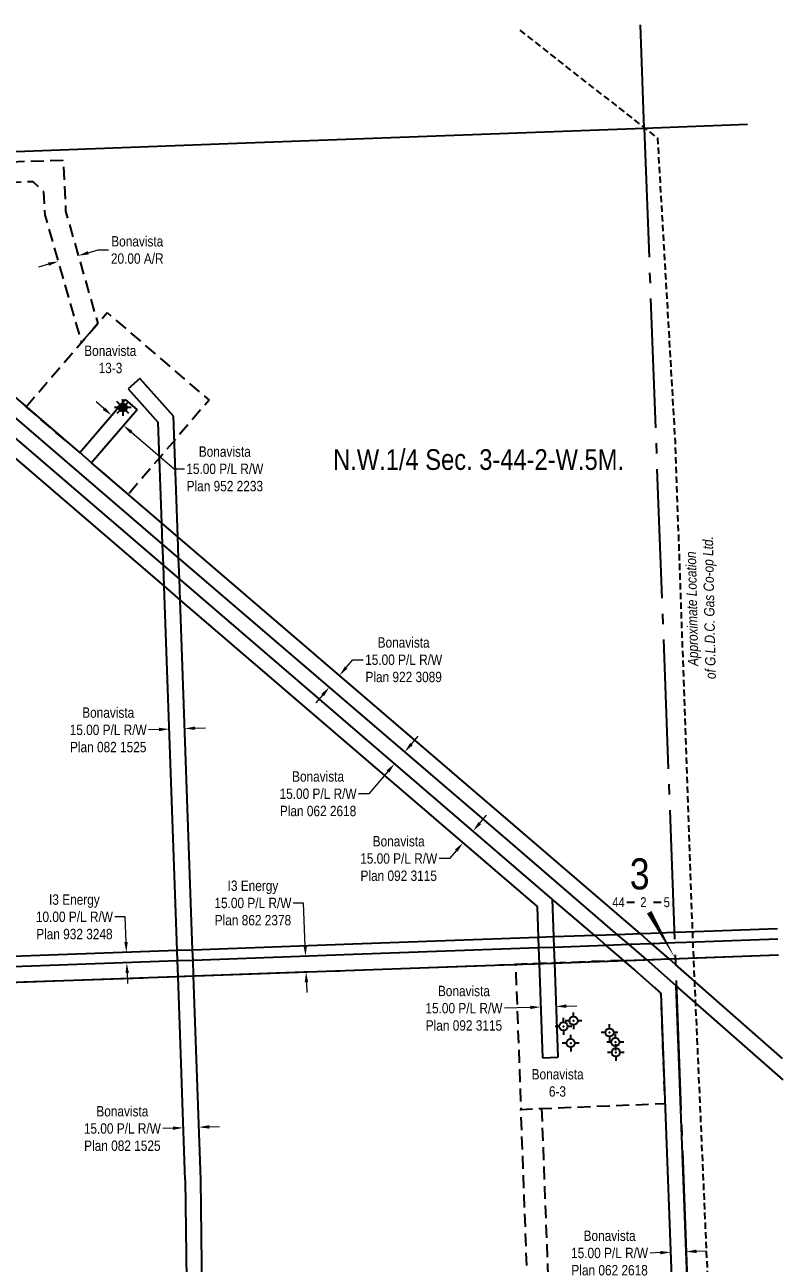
# Model space of a CAD drawing. Extents: x 683901 to 697439, y 5834844 to 5859401.
# Drawn here: x 687798 to 688532, y 5849328 to 5850526 of the extents above; entities that cross this region are included whole.
import ezdxf
from ezdxf.enums import TextEntityAlignment as Align

# ---------------------------------------------------------------- set-up
doc = ezdxf.new("R2010")
doc.units = 0
doc.header["$LTSCALE"] = 5
doc.header["$PDSIZE"] = 0.5
for name, pattern in [('foc-ACCESSROAD', [3.75, 2.5, -1.25]), ('foc-QUARTERLINE', [33, 25, -3, 2, -3]), ('UG_PIPE', [1.875, 1.25, -0.625])]:
    doc.linetypes.add(name, pattern=pattern)
doc.layers.get('Defpoints').update_dxf_attribs({"color": 9})
for name, color, linetype in [('10', 1, 'Continuous'), ('9', 3, 'Continuous'), ('AS-PIPE-UG', 44, 'UG_PIPE'), ('AS-PIPE-UG-T', 44, 'Continuous'), ('C-SYMBOL', 7, 'Continuous'), ('F-AR', 190, 'foc-ACCESSROAD'), ('F-RW', 190, 'Continuous'), ('F-WS', 190, 'foc-ACCESSROAD'), ('F-WS-S', 190, 'Continuous'), ('L-QSEC', 8, 'foc-QUARTERLINE'), ('L-SEC', 7, 'Continuous'), ('L-SECLBL', 7, 'Continuous')]:
    doc.layers.add(name, color=color, linetype=linetype)
doc.layers.add('F-RW-T', color=190, linetype='Continuous', lineweight=9)
doc.layers.add('F-WS-T', color=190, linetype='Continuous', lineweight=9)
doc.layers.add('oil_and_gas_wells_pt', color=7, linetype='Continuous', true_color=0xfc3d16)
doc.styles.add('175L', font='ARIALN.TTF', dxfattribs={"height": 20})
doc.styles.add('80CG', font='ARIALN.TTF', dxfattribs={"height": 10})
doc.styles.add('80L', font='ARIALN.TTF', dxfattribs={"height": 10})
doc.styles.add('SIMPLEX', font='ARIALN.TTF')
doc.dimstyles.new('Compass 5 000', dxfattribs={"dimscale": 5, "dimtxt": 9, "dimasz": 2, "dimexe": 0.2, "dimexo": 0.0625, "dimgap": 0.5, "dimtad": 0, "dimtih": 1, "dimtoh": 1, "dimzin": 0, "dimdsep": 46, "dimtxsty": '80CG', "dimcen": 0.1, "dimse1": 1, "dimse2": 1, "dimclrd": 256, "dimclrt": 256, "dimaunit": 1, "dimadec": 4, "dimazin": 0, "dimtfac": 0.06, "dimtofl": 0, "dimtmove": 0, "dimatfit": 1, "dimfxl": 0.2, "dimtolj": 1, "dimtzin": 0, "dimlwd": -1, "dimarcsym": 0})

# ---------------------------------------------------------------- blocks, each defined once
blk = doc.blocks.new('L-SECLBL')
at = {"layer": '9', "color": 7}
for p, q in [((-5.1, -27.8), (-12.3, -27.8)), ((20.7, -27.8), (13.5, -27.8))]:
    blk.add_line(p, q, dxfattribs=at)
at = {"layer": '10', "color": 2, "style": 'SIMPLEX'}
blk.add_attdef('SEC', text='', height=30, dxfattribs=at).set_placement((0, 0), align=Align.MIDDLE)
at = {"layer": '10', "color": 5, "style": '80L'}
blk.add_attdef('TWP', text='', height=9.5, dxfattribs=at).set_placement((-14.4, -27.4), align=Align.MIDDLE_RIGHT)
blk.add_attdef('RGE', text='', height=9.5, dxfattribs=at).set_placement((3.6, -27.4), align=Align.MIDDLE_CENTER)
blk.add_attdef('MER', text='', height=9.5, dxfattribs=at).set_placement((23.2, -27.4), align=Align.MIDDLE_LEFT)
blk = doc.blocks.new('*D1202')
at = {"layer": 'Defpoints', "color": 0, "transparency": 16777216}
for p in [(688230.3, 5849747.3), (688220.5, 5849735.9), (688221.9, 5849734.7)]:
    blk.add_point(p, dxfattribs=at)
at = {"layer": 'F-RW-T', "transparency": 16777216}
for p, q in [((688238.2, 5849753.7), (688244.7, 5849761.3)), ((688215.4, 5849727.1), (688208.9, 5849719.5)), ((688208.9, 5849719.5), (688198.9, 5849719.5))]:
    blk.add_line(p, q, dxfattribs=at)
for points in [[(688237, 5849754.8), (688239.5, 5849752.6), (688231.7, 5849746.1)], [(688214.1, 5849728.2), (688216.7, 5849726), (688221.9, 5849734.7)]]:
    blk.add_solid(points, dxfattribs=at)
at = {"layer": 'F-RW-T', "transparency": 16777216, "insert": (688159.8, 5849719.5), "char_height": 10, "attachment_point": 5, "style": '80CG'}
blk.add_mtext('\\A1;Bonavista\\P15.00 P/L R/W\\PPlan 092 3115', dxfattribs=at)
blk = doc.blocks.new('*D1203')
at = {"layer": 'Defpoints', "color": 0, "transparency": 16777216}
for p in [(688166.6, 5849821.8), (688155.8, 5849811.2), (688156.8, 5849810.4)]:
    blk.add_point(p, dxfattribs=at)
at = {"layer": 'F-RW-T', "transparency": 16777216}
for p, q in [((688172.1, 5849830.2), (688178.6, 5849837.8)), ((688149.3, 5849803.6), (688130.9, 5849782.1)), ((688130.9, 5849782.1), (688120.9, 5849782.1))]:
    blk.add_line(p, q, dxfattribs=at)
for points in [[(688170.8, 5849831.3), (688173.4, 5849829.1), (688165.6, 5849822.6)], [(688148, 5849804.7), (688150.6, 5849802.6), (688155.8, 5849811.2)]]:
    blk.add_solid(points, dxfattribs=at)
at = {"layer": 'F-RW-T', "transparency": 16777216, "insert": (688081.8, 5849782.1), "char_height": 10, "attachment_point": 5, "style": '80CG'}
blk.add_mtext('\\A1;Bonavista\\P15.00 P/L R/W\\PPlan 062 2618', dxfattribs=at)
blk = doc.blocks.new('*D1204')
at = {"layer": 'Defpoints', "color": 0, "transparency": 16777216}
for p in [(688102.5, 5849896.6), (688109.4, 5849890.6), (688099.7, 5849879.2)]:
    blk.add_point(p, dxfattribs=at)
at = {"layer": 'F-RW-T', "transparency": 16777216}
for p, q in [((688109, 5849904.2), (688115.5, 5849911.7)), ((688115.5, 5849911.7), (688125.5, 5849911.7)), ((688086.2, 5849877.6), (688079.7, 5849870))]:
    blk.add_line(p, q, dxfattribs=at)
for points in [[(688107.7, 5849905.2), (688110.2, 5849903.1), (688102.5, 5849896.6)], [(688084.9, 5849878.7), (688087.5, 5849876.5), (688092.7, 5849885.2)]]:
    blk.add_solid(points, dxfattribs=at)
at = {"layer": 'F-RW-T', "transparency": 16777216, "insert": (688164.6, 5849911.7), "char_height": 10, "attachment_point": 5, "style": '80CG'}
blk.add_mtext('\\A1;Bonavista\\P15.00 P/L R/W\\PPlan 922 3089', dxfattribs=at)
blk = doc.blocks.new('*D1205')
at = {"layer": 'Defpoints', "color": 0, "transparency": 16777216}
for p in [(687937.8, 5849844.7), (687938.5, 5849827.3), (687953.5, 5849827.8)]:
    blk.add_point(p, dxfattribs=at)
at = {"layer": 'F-RW-T', "transparency": 16777216}
for p, q in [((687927.8, 5849844.3), (687917.8, 5849843.9)), ((687962.8, 5849845.5), (687972.8, 5849845.9))]:
    blk.add_line(p, q, dxfattribs=at)
for points in [[(687927.8, 5849846), (687927.9, 5849842.6), (687937.8, 5849844.7)], [(687962.8, 5849847.2), (687962.9, 5849843.9), (687952.8, 5849845.2)]]:
    blk.add_solid(points, dxfattribs=at)
at = {"layer": 'F-RW-T', "transparency": 16777216, "insert": (687878.8, 5849843.9), "char_height": 10, "attachment_point": 5, "style": '80CG'}
blk.add_mtext('\\A1;Bonavista\\P15.00 P/L R/W\\PPlan 082 1525', dxfattribs=at)
blk = doc.blocks.new('*D1206')
at = {"layer": 'Defpoints', "color": 0, "transparency": 16777216}
for p in [(687882.2, 5850148.1), (687874.8, 5850139.4), (687886.2, 5850129.7)]:
    blk.add_point(p, dxfattribs=at)
at = {"layer": 'F-RW-T', "transparency": 16777216}
for p, q in [((687874.6, 5850154.6), (687867, 5850161.1)), ((687901.2, 5850131.8), (687942.5, 5850096.3)), ((687942.5, 5850096.3), (687952.5, 5850096.3))]:
    blk.add_line(p, q, dxfattribs=at)
for points in [[(687875.7, 5850155.8), (687873.5, 5850153.3), (687882.2, 5850148.1)], [(687902.3, 5850133.1), (687900.1, 5850130.5), (687893.6, 5850138.3)]]:
    blk.add_solid(points, dxfattribs=at)
at = {"layer": 'F-RW-T', "transparency": 16777216, "insert": (687991.6, 5850096.3), "char_height": 10, "attachment_point": 5, "style": '80CG'}
blk.add_mtext('\\A1;Bonavista\\P15.00 P/L R/W\\PPlan 952 2233', dxfattribs=at)
blk = doc.blocks.new('*D1207')
at = {"layer": 'Defpoints', "color": 0, "transparency": 16777216}
for p in [(687883.1, 5849628.3), (687896.4, 5849628.7), (687883.5, 5849618.3)]:
    blk.add_point(p, dxfattribs=at)
at = {"layer": 'F-RW-T', "transparency": 16777216}
for p, q in [((687895.2, 5849663.1), (687885.2, 5849663.1)), ((687896.1, 5849638.7), (687895.2, 5849663.1)), ((687897.1, 5849608.7), (687897.5, 5849598.7))]:
    blk.add_line(p, q, dxfattribs=at)
for points in [[(687897.7, 5849638.8), (687894.4, 5849638.7), (687896.4, 5849628.7)], [(687898.8, 5849608.8), (687895.5, 5849608.7), (687896.8, 5849618.7)]]:
    blk.add_solid(points, dxfattribs=at)
at = {"layer": 'F-RW-T', "transparency": 16777216, "insert": (687846.1, 5849663.1), "char_height": 10, "attachment_point": 5, "style": '80CG'}
blk.add_mtext('\\A1;I3 Energy\\P10.00 P/L R/W\\PPlan 932 3248', dxfattribs=at)
blk = doc.blocks.new('*D1215')
at = {"layer": 'Defpoints', "color": 0, "transparency": 16777216}
for p in [(687951.6, 5849459.1), (687952.2, 5849441.8), (687967.2, 5849442.3)]:
    blk.add_point(p, dxfattribs=at)
at = {"layer": 'F-RW-T', "transparency": 16777216}
for p, q in [((687941.6, 5849458.8), (687931.6, 5849458.4)), ((687976.6, 5849460), (687986.6, 5849460.4))]:
    blk.add_line(p, q, dxfattribs=at)
for points in [[(687941.5, 5849460.4), (687941.6, 5849457.1), (687951.6, 5849459.1)], [(687976.5, 5849461.7), (687976.6, 5849458.3), (687966.6, 5849459.7)]]:
    blk.add_solid(points, dxfattribs=at)
at = {"layer": 'F-RW-T', "transparency": 16777216, "insert": (687892.5, 5849458.4), "char_height": 10, "attachment_point": 5, "style": '80CG'}
blk.add_mtext('\\A1;Bonavista\\P15.00 P/L R/W\\PPlan 082 1525', dxfattribs=at)
blk = doc.blocks.new('*D1216')
at = {"layer": 'Defpoints', "color": 0, "transparency": 16777216}
for p in [(688297.1, 5849575.9), (688297.3, 5849570.1), (688312.2, 5849570.6)]:
    blk.add_point(p, dxfattribs=at)
at = {"layer": 'F-RW-T', "transparency": 16777216}
for p, q in [((688322, 5849576.8), (688332, 5849577.1)), ((688287.1, 5849575.6), (688262, 5849574.7))]:
    blk.add_line(p, q, dxfattribs=at)
for points in [[(688287, 5849577.2), (688287.1, 5849573.9), (688297.1, 5849575.9)], [(688322, 5849578.5), (688322.1, 5849575.1), (688312, 5849576.4)]]:
    blk.add_solid(points, dxfattribs=at)
at = {"layer": 'F-RW-T', "transparency": 16777216, "insert": (688222.9, 5849574.7), "char_height": 10, "attachment_point": 5, "style": '80CG'}
blk.add_mtext('\\A1;Bonavista\\P15.00 P/L R/W\\PPlan 092 3115', dxfattribs=at)
blk = doc.blocks.new('*D1217')
at = {"layer": 'Defpoints', "color": 0, "transparency": 16777216}
for p in [(688422.9, 5849338.7), (688422.9, 5849336.8), (688438, 5849337.4)]:
    blk.add_point(p, dxfattribs=at)
at = {"layer": 'F-RW-T', "transparency": 16777216}
for p, q in [((688412.9, 5849338.4), (688402.9, 5849338)), ((688447.9, 5849339.7), (688457.9, 5849340.1))]:
    blk.add_line(p, q, dxfattribs=at)
for points in [[(688412.8, 5849340), (688412.9, 5849336.7), (688422.9, 5849338.7)], [(688447.8, 5849341.4), (688447.9, 5849338), (688437.9, 5849339.3)]]:
    blk.add_solid(points, dxfattribs=at)
at = {"layer": 'F-RW-T', "transparency": 16777216, "insert": (688363.8, 5849338), "char_height": 10, "attachment_point": 5, "style": '80CG'}
blk.add_mtext('\\A1;Bonavista\\P15.00 P/L R/W\\PPlan 062 2618', dxfattribs=at)
blk = doc.blocks.new('*D1302')
at = {"layer": 'Defpoints', "color": 0, "transparency": 16777216}
for p in [(688056.2, 5849624.4), (688069.7, 5849624.9), (688056.7, 5849609.4)]:
    blk.add_point(p, dxfattribs=at)
at = {"layer": 'F-RW-T', "transparency": 16777216}
for p, q in [((688067.8, 5849676.5), (688057.8, 5849676.5)), ((688069.3, 5849634.9), (688067.8, 5849676.5)), ((688070.6, 5849599.9), (688070.9, 5849589.9))]:
    blk.add_line(p, q, dxfattribs=at)
for points in [[(688071, 5849635), (688067.7, 5849634.8), (688069.7, 5849624.9)], [(688072.2, 5849600), (688068.9, 5849599.9), (688070.2, 5849609.9)]]:
    blk.add_solid(points, dxfattribs=at)
at = {"layer": 'F-RW-T', "transparency": 16777216, "insert": (688018.8, 5849676.5), "char_height": 10, "attachment_point": 5, "style": '80CG'}
blk.add_mtext('\\A1;I3 Energy\\P15.00 P/L R/W\\PPlan 862 2378', dxfattribs=at)
blk = doc.blocks.new('*D1308')
at = {"layer": 'Defpoints', "color": 0, "transparency": 16777216}
for p in [(687849.9, 5850302.5), (687850.9, 5850298.8), (687831.7, 5850293.3)]:
    blk.add_point(p, dxfattribs=at)
at = {"layer": 'F-RW-T', "transparency": 16777216}
for p, q in [((687859.5, 5850305.3), (687869.1, 5850308)), ((687869.1, 5850308), (687879.1, 5850308)), ((687821, 5850294.3), (687811.4, 5850291.5))]:
    blk.add_line(p, q, dxfattribs=at)
for points in [[(687820.6, 5850295.9), (687821.5, 5850292.7), (687830.7, 5850297)], [(687859, 5850306.9), (687860, 5850303.7), (687849.9, 5850302.5)]]:
    blk.add_solid(points, dxfattribs=at)
at = {"layer": 'F-RW-T', "transparency": 16777216, "insert": (687906.9, 5850308), "char_height": 10, "attachment_point": 5, "style": '80CG'}
blk.add_mtext('\\A1;Bonavista\\P20.00 A/R', dxfattribs=at)
blk = doc.blocks.new('GAS')
h = blk.add_hatch(color=255)
h.dxf.hatch_style = 1
edge = h.paths.add_edge_path()
edge.add_arc((0, 0), 0.9, 0, 360)
for p, q in [((-0.81, 0), (-1.62, 0)), ((-0.57, 0.57), (-1.14, 1.14)), ((0, 0.81), (0, 1.62)), ((0.57, 0.57), (1.14, 1.14)), ((1.62, 0), (0.81, 0)), ((-0.57, -0.57), (-1.14, -1.14)), ((0, -0.81), (0, -1.62)), ((1.14, -1.14), (0.57, -0.57))]:
    blk.add_line(p, q)
blk.add_circle((0, 0), 0.8)
blk = doc.blocks.new('GABD')
for p, q in [((-0.81, 0), (-1.62, 0)), ((0, 0.81), (0, 1.62)), ((1.62, 0), (0.81, 0)), ((0, -0.81), (0, -1.62))]:
    blk.add_line(p, q)
blk.add_circle((0, 0), 0.8)

msp = doc.modelspace()

# ---------------------------------------------------------------- linework, layer by layer
at = {"layer": 'AS-PIPE-UG', "flags": 128}
msp.add_lwpolyline([(688474.118, 5848968.086), (688444.708, 5849632.947), (688427.427, 5850123.033), (688410.47, 5850416.136), (688276.086, 5850521.421)], dxfattribs=at)
at = {"layer": 'F-AR', "flags": 128}
for points in [[(687597.871, 5850388.071), (687835.071, 5850394.833), (687837.621, 5850345.399), (687868.657, 5850236.921), (687853.054, 5850218.75), (687817.765, 5850342.091), (687816.62, 5850364.298), (687806.109, 5850373.999), (687598.623, 5850368.084)], [(688298.022, 5849477.771), (688322.898, 5848812.578), (688302.911, 5848811.847), (688278.038, 5849476.954)]]:
    msp.add_lwpolyline(points, close=True, dxfattribs=at)
at = {"layer": 'F-RW', "flags": 128}
for points in [[(687851.338, 5850112.102), (687643.761, 5850290.3)], [(687931.458, 5850023.596), (687638.453, 5850275.09)], [(687932.184, 5850003.195), (687633.136, 5850259.879)], [(687627.806, 5850244.67), (687932.912, 5849982.794)], [(687909.419, 5850183.764), (687898.247, 5850173.771)], [(687942.049, 5850147.257), (687909.419, 5850183.764)], [(687898.247, 5850173.771), (687927.261, 5850141.3)], [(687851.338, 5850112.102), (687895.285, 5850163.325)], [(687906.668, 5850153.558), (687862.718, 5850102.332)], [(687895.285, 5850163.325), (687906.668, 5850153.558)], [(687930.731, 5850043.959), (687927.261, 5850141.3)], [(687946.174, 5850030.705), (687942.049, 5850147.257)], [(687862.718, 5850102.332), (687851.338, 5850112.102)], [(687930.731, 5850043.959), (687862.718, 5850102.332)], [(687931.458, 5850023.596), (687930.731, 5850043.959)], [(687946.174, 5850030.705), (687930.731, 5850043.959)], [(687932.184, 5850003.195), (687931.458, 5850023.596)], [(687946.936, 5850010.31), (687931.458, 5850023.596)], [(687946.936, 5850010.31), (687946.174, 5850030.705)], [(688277.234, 5849746.571), (687946.174, 5850030.705)], [(687947.664, 5849989.908), (687946.936, 5850010.31)], [(688267.464, 5849735.191), (687946.936, 5850010.31)], [(687932.912, 5849982.794), (687932.184, 5850003.195)], [(687947.664, 5849989.908), (687932.184, 5850003.195)], [(687948.399, 5849969.501), (687947.664, 5849989.908)], [(688257.693, 5849723.799), (687947.664, 5849989.908)], [(687932.912, 5849982.794), (687948.399, 5849969.501)], [(687945.472, 5849630.482), (687932.912, 5849982.794)], [(687960.471, 5849631.018), (687948.399, 5849969.501)], [(687948.399, 5849969.501), (688293.594, 5849673.158)], [(688393.593, 5849646.72), (688277.234, 5849746.571)], [(688371.542, 5849645.888), (688267.464, 5849735.191)], [(688308.371, 5849680.25), (688257.693, 5849723.799)], [(688293.594, 5849673.158), (688294.683, 5849643.094)], [(688308.371, 5849680.25), (688309.659, 5849643.641)], [(688349.368, 5849645.09), (688308.371, 5849680.25)], [(688526.297, 5849651.406), (688437.693, 5849648.327)], [(688294.683, 5849643.094), (688115.411, 5849636.551)], [(688309.659, 5849643.641), (688294.683, 5849643.094)], [(688294.683, 5849643.094), (688295.084, 5849633.098)], [(688349.368, 5849645.09), (688309.659, 5849643.641)], [(688309.659, 5849643.641), (688310.011, 5849633.64)], [(688371.542, 5849645.888), (688349.368, 5849645.09)], [(688360.573, 5849635.483), (688349.368, 5849645.09)], [(688393.593, 5849646.72), (688371.542, 5849645.888)], [(688382.73, 5849636.284), (688371.542, 5849645.888)], [(688404.438, 5849637.111), (688382.73, 5849636.284)], [(688404.099, 5849647.108), (688393.593, 5849646.72)], [(688404.438, 5849637.111), (688393.593, 5849646.72)], [(688426.387, 5849647.915), (688404.099, 5849647.108)], [(688404.768, 5849637.124), (688404.438, 5849637.111)], [(688426.766, 5849637.912), (688404.768, 5849637.124)], [(688421.349, 5849622.676), (688404.768, 5849637.124)], [(688437.693, 5849648.327), (688426.387, 5849647.915)], [(688438.053, 5849638.341), (688426.766, 5849637.912)], [(688526.67, 5849641.419), (688438.053, 5849638.341)], [(687945.472, 5849630.482), (687626.765, 5849619.101)], [(687627.704, 5849594.119), (688361.585, 5849620.327), (688527.237, 5849626.242)], [(687960.471, 5849631.018), (687945.472, 5849630.482)], [(687945.828, 5849620.489), (687945.472, 5849630.482)], [(688115.411, 5849636.551), (687960.471, 5849631.018)], [(687960.827, 5849621.024), (687960.471, 5849631.018)], [(688115.768, 5849626.557), (687960.827, 5849621.024)], [(688295.084, 5849633.098), (688115.768, 5849626.557)], [(688310.011, 5849633.64), (688295.084, 5849633.098)], [(688295.084, 5849633.098), (688295.604, 5849618.121)], [(688360.573, 5849635.483), (688310.011, 5849633.64)], [(688310.011, 5849633.64), (688310.538, 5849618.658)], [(688382.73, 5849636.284), (688360.573, 5849635.483)], [(688377.409, 5849621.061), (688360.573, 5849635.483)], [(688394.646, 5849626.055), (688382.73, 5849636.284)], [(688399.43, 5849621.887), (688394.646, 5849626.055)], [(687945.828, 5849620.489), (687627.141, 5849609.108)], [(687960.827, 5849621.024), (687945.828, 5849620.489)], [(687946.36, 5849605.571), (687945.828, 5849620.489)], [(687961.358, 5849606.11), (687960.827, 5849621.024)], [(688295.604, 5849618.121), (688298.756, 5849526.921)], [(688310.538, 5849618.658), (688313.748, 5849527.456)], [(688384.958, 5849614.594), (688377.409, 5849621.061)], [(688384.958, 5849614.594), (688413.502, 5849589.461)], [(688428.333, 5849596.527), (688399.43, 5849621.887)], [(688427.576, 5849617.201), (688421.349, 5849622.676)], [(688530.978, 5849526.124), (688427.576, 5849617.201)], [(687953.379, 5849408.688), (687946.36, 5849605.571)], [(687968.39, 5849409.06), (687961.358, 5849606.11)], [(688413.502, 5849589.461), (688442.393, 5848816.908)], [(688457.384, 5848817.492), (688428.333, 5849596.527)], [(688531.75, 5849505.448), (688428.333, 5849596.527)], [(688298.756, 5849526.921), (688313.748, 5849527.456)], [(687953.379, 5849408.688), (687955.688, 5849215.322)], [(687970.651, 5849218.268), (687968.39, 5849409.06)]]:
    msp.add_lwpolyline(points, dxfattribs=at)
at = {"layer": 'F-WS', "flags": 128}
msp.add_lwpolyline([(687799.523, 5850156.412), (687868.657, 5850236.921), (687877.7, 5850247.452), (687976.327, 5850162.76), (687898.15, 5850071.72)], close=True, dxfattribs=at)
msp.add_lwpolyline([(688377.599, 5849620.899), (688272.795, 5849617.156), (688278.038, 5849476.954), (688417.496, 5849482.656), (688413.502, 5849589.461), (688384.958, 5849614.594), (688377.409, 5849621.061)], dxfattribs=at)
at = {"layer": 'L-QSEC', "flags": 128}
for points in [[(688397.291, 5850425.878), (688393.557, 5850525.808)], [(688397.291, 5850425.878), (688457.385, 5848817.492)], [(687622.68, 5849593.939), (688527.237, 5849626.242)]]:
    msp.add_lwpolyline(points, dxfattribs=at)
at = {"layer": 'L-SEC', "flags": 128}
for points in [[(688397.291, 5850425.878), (688497.221, 5850429.61)], [(687592.548, 5850395.82), (687994.919, 5850410.848), (688397.291, 5850425.878)]]:
    msp.add_lwpolyline(points, dxfattribs=at)
at = {"layer": 'L-SECLBL', "flags": 128}
msp.add_lwpolyline([(688427.301, 5849622.674, 0, 5, 0), (688402.086, 5849667.542, 0, 0, 0)], format="xyseb", dxfattribs=at)
at = {"layer": 'oil_and_gas_wells_pt'}
for p in [(687892.897, 5850155.672), (688319.123, 5849557.218), (688328.912, 5849562.609), (688363.739, 5849551.265), (688369.368, 5849542.017), (688326.17, 5849541.008), (688369.824, 5849532.012)]:
    msp.add_point(p, dxfattribs=at)

# ---------------------------------------------------------------- block references
at = {"layer": 'F-WS-S', "xscale": 5, "yscale": 5, "zscale": 5}
for name, p in [('GAS', (687892.897, 5850155.672)), ('GABD', (688319.123, 5849557.218)), ('GABD', (688328.912, 5849562.609)), ('GABD', (688363.739, 5849551.265)), ('GABD', (688326.17, 5849541.008)), ('GABD', (688369.368, 5849542.017)), ('GABD', (688369.824, 5849532.012))]:
    msp.add_blockref(name, p, dxfattribs=at)
at = {"layer": 'L-SECLBL'}
msp.add_blockref('L-SECLBL', (688392.892, 5849704.701), dxfattribs=at).add_auto_attribs({'SEC': '3', 'TWP': '44', 'RGE': '2', 'MER': '5'})

# ---------------------------------------------------------------- texts
at = {"layer": 'AS-PIPE-UG-T', "insert": (688439.884, 5849892.284), "char_height": 10, "attachment_point": 1, "rotation": 91.183074, "style": '175L'}
msp.add_mtext_dynamic_manual_height_columns('\\pi13.307;{\\fArial Narrow|b0|i1|c0|p34;Approximate Location\\P\\pi0.32967;of G.L.D.C. Gas Co-op Ltd.}', width=137.14638, gutter_width=50, heights=[0], dxfattribs=at)
at = {"layer": 'C-SYMBOL', "color": 3, "style": '175L'}
msp.add_text('N.W.1/4 Sec. 3-44-2-W.5M.', height=20, dxfattribs=at).set_placement((688237.071, 5850089.339), align=Align.BOTTOM_CENTER)
at = {"layer": 'F-WS-T', "char_height": 10, "attachment_point": 1, "style": '175L'}
for s, insert in [('\\pi-9.1826;Bonavista\\P\\pi4.7226;13-3', (687864.8, 5850215.57)), ('\\pi-9.1826;Bonavista\\P\\pi7.4988;6-3', (688297.571, 5849515.932))]:
    msp.add_mtext_dynamic_manual_height_columns(s, width=30.59795, gutter_width=50, heights=[0], dxfattribs=dict(at, insert=insert))

# ---------------------------------------------------------------- dimensions: what is measured, and where the dimension line sits
at = {"layer": 'F-RW-T'}
for p1, p2, distance, text, picture, middle in [((687831.713, 5850293.339), (687850.942, 5850298.84), 3.821, 'Bonavista\\P20.00 A/R', '*D1308', (687906.855, 5850308.015)), ((688099.662, 5849879.221), (688109.424, 5849890.595), 9.171, 'Bonavista\\P15.00 P/L R/W\\PPlan 922 3089', '*D1204', (688164.576, 5849911.744)), ((687953.452, 5849827.827), (687938.456, 5849827.293), -17.37, 'Bonavista\\P15.00 P/L R/W\\PPlan 082 1525', '*D1205', (687878.764, 5849843.939)), ((688230.298, 5849747.313), (688220.504, 5849735.904), 1.853, 'Bonavista\\P15.00 P/L R/W\\PPlan 092 3115', '*D1202', (688159.797, 5849719.522)), ((687967.196, 5849442.3), (687952.2, 5849441.765), -17.37, 'Bonavista\\P15.00 P/L R/W\\PPlan 082 1525', '*D1215', (687892.508, 5849458.411)), ((688437.96, 5849337.406), (688422.949, 5849336.845), -1.906, 'Bonavista\\P15.00 P/L R/W\\PPlan 062 2618', '*D1217', (688363.806, 5849338.002))]:
    dim = msp.add_aligned_dim(p1=p1, p2=p2, distance=distance, text=text, dimstyle='Compass 5 000', dxfattribs=at)
    dim.commit()
    dim.dimension.update_dxf_attribs({"geometry": picture, "text_midpoint": middle})
for base, p1, p2, angle, text, picture, middle in [((687882.195, 5850148.068), (687886.184, 5850129.683), (687874.801, 5850139.449), 139.37191, 'Bonavista\\P15.00 P/L R/W\\PPlan 952 2233', '*D1206', (687991.57, 5850096.342)), ((688155.823, 5849811.237), (688166.561, 5849821.799), (688156.786, 5849810.411), 229.359325, 'Bonavista\\P15.00 P/L R/W\\PPlan 062 2618', '*D1203', (688081.764, 5849782.142)), ((688069.689, 5849624.912), (688056.747, 5849609.441), (688056.212, 5849624.43), 92.045184, 'I3 Energy\\P15.00 P/L R/W\\PPlan 862 2378', '*D1302', (688018.76, 5849676.531)), ((687896.408, 5849628.73), (687883.485, 5849618.263), (687883.128, 5849628.256), 92.045158, 'I3 Energy\\P10.00 P/L R/W\\PPlan 932 3248', '*D1207', (687846.095, 5849663.083)), ((688297.062, 5849575.924), (688312.23, 5849570.599), (688297.264, 5849570.082), 181.979435, 'Bonavista\\P15.00 P/L R/W\\PPlan 092 3115', '*D1216', (688222.932, 5849574.713))]:
    dim = msp.add_linear_dim(base=base, p1=p1, p2=p2, angle=angle, text=text, dimstyle='Compass 5 000', dxfattribs=at)
    dim.commit()
    dim.dimension.update_dxf_attribs({"geometry": picture, "text_midpoint": middle, "dimtype": 161})

doc.saveas('drawing.dxf')
